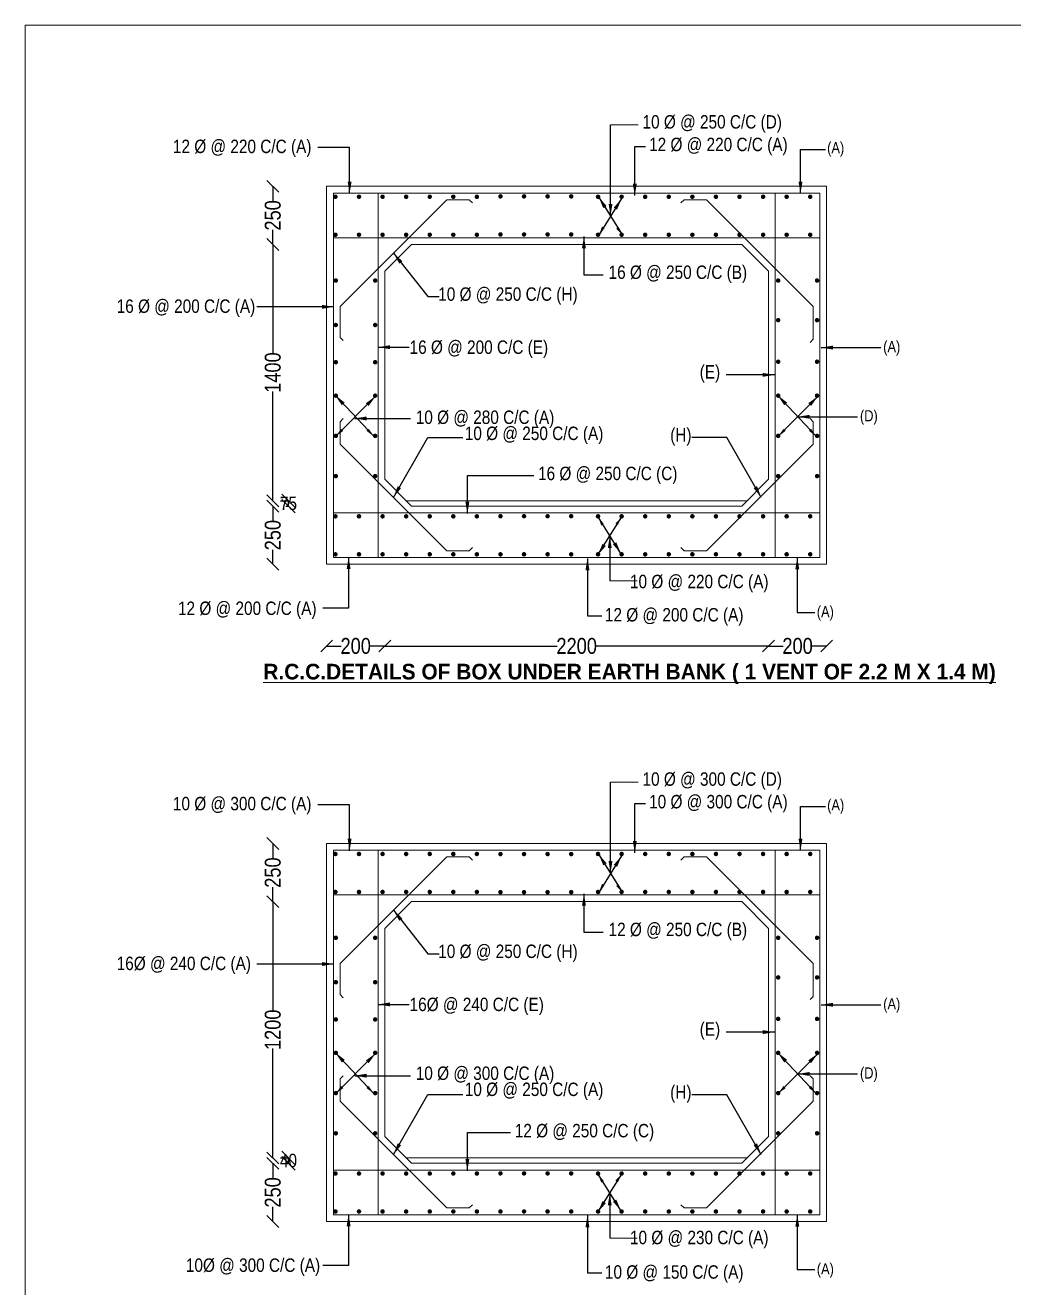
# Model space of a CAD drawing. Header units: inches. Extents: x -679659 to -168020, y 530076 to 1078123.
# Drawn here: x -242633 to -220526, y 550486 to 578737 of the extents above; entities that cross this region are included whole.
import ezdxf

# ---------------------------------------------------------------- set-up
doc = ezdxf.new("R2010")
doc.units = ezdxf.units.IN
doc.header["$LTSCALE"] = 1000
doc.header["$MEASUREMENT"] = 0
doc.layers.add('abutment', color=6, linetype='Continuous')
doc.layers.add('DIM', color=3, linetype='Continuous')
doc.styles.add('ARIAL NARROW', font='ARIALN.TTF')
doc.styles.add('CITYBLUEPR', font='cityb___.ttf')
doc.dimstyles.new('STANDARD$0', dxfattribs={"dimscale": 88.888889, "dimtxt": 0.02, "dimasz": 0.02, "dimexe": 0.05, "dimexo": 0.1, "dimgap": 0.002, "dimtad": 2, "dimdec": 0, "dimzin": 1, "dimdsep": 46, "dimtxsty": 'Standard', "dimblk": 'OBLIQUE', "dimcen": 0.09, "dimadec": 0, "dimazin": 0, "dimtfac": 1, "dimtdec": 4, "dimtofl": 0, "dimtmove": 0, "dimatfit": 3, "dimfxl": 1, "dimtolj": 1, "dimtzin": 1, "dimarcsym": 0})
doc.dimstyles.new('STANDARD$7', dxfattribs={"dimtxt": 2, "dimasz": 2, "dimexe": 1.25, "dimexo": 0.625, "dimtad": 1, "dimdec": 0, "dimlfac": 0.5, "dimdsep": 46, "dimtxsty": 'Standard', "dimblk": 'OBLIQUE', "dimcen": 2.5, "dimadec": 0, "dimazin": 0, "dimtfac": 1, "dimtdec": 0, "dimtmove": 0, "dimatfit": 3, "dimfxl": 1, "dimtolj": 1, "dimtzin": 0, "dimarcsym": 0})

# ---------------------------------------------------------------- blocks, each defined once
blk = doc.blocks.new('_Oblique')
at = {"color": 0, "linetype": 'ByBlock', "lineweight": -2}
blk.add_line((-0.5, -0.5), (0.5, 0.5), dxfattribs=at)
blk = doc.blocks.new('*D47')
at = {"layer": 'Defpoints', "color": 0, "transparency": 16777216}
for p in [(-237109, 575133), (-237109, 573833), (-237097, 573833)]:
    blk.add_point(p, dxfattribs=at)
at = {"layer": 'DIM', "color": 0, "lineweight": -2, "transparency": 16777216}
for p, q in [((-237105, 575133), (-237095, 575133)), ((-237097, 575133), (-237097, 574808)), ((-237097, 573833), (-237097, 574158)), ((-237105, 573833), (-237095, 573833))]:
    blk.add_line(p, q, dxfattribs=at)
at = {"layer": 'DIM', "color": 0, "lineweight": -2, "transparency": 16777216, "xscale": 266.6666666666666, "yscale": 266.6666666666666, "zscale": 266.6666666666666}
for p, rotation in [((-237097, 575133), 90), ((-237097, 573833), 270)]:
    blk.add_blockref('_Oblique', p, dxfattribs=dict(at, rotation=rotation))
at = {"layer": 'DIM', "color": 0, "lineweight": 9, "transparency": 16777216, "insert": (-237097, 574483), "char_height": 355.6, "attachment_point": 5, "rotation": 90, "style": 'ARIAL NARROW'}
blk.add_mtext('\\A1;250', dxfattribs=at)
blk = doc.blocks.new('*D48')
at = {"layer": 'Defpoints', "color": 0, "transparency": 16777216}
for p in [(-237109, 573833), (-237109, 568097), (-237097, 568097)]:
    blk.add_point(p, dxfattribs=at)
at = {"layer": 'DIM', "color": 0, "lineweight": -2, "transparency": 16777216}
for p, q in [((-237105, 573833), (-237095, 573833)), ((-237097, 573833), (-237097, 571387)), ((-237097, 568097), (-237097, 570543)), ((-237105, 568097), (-237095, 568097))]:
    blk.add_line(p, q, dxfattribs=at)
at = {"layer": 'DIM', "color": 0, "lineweight": -2, "transparency": 16777216, "xscale": 266.6666666666666, "yscale": 266.6666666666666, "zscale": 266.6666666666666}
for p, rotation in [((-237097, 573833), 90), ((-237097, 568097), 270)]:
    blk.add_blockref('_Oblique', p, dxfattribs=dict(at, rotation=rotation))
at = {"layer": 'DIM', "color": 0, "lineweight": 9, "transparency": 16777216, "insert": (-237097, 570965), "char_height": 355.6, "attachment_point": 5, "rotation": 90, "style": 'ARIAL NARROW'}
blk.add_mtext('\\A1;1400', dxfattribs=at)
blk = doc.blocks.new('*D49')
at = {"layer": 'Defpoints', "color": 0, "transparency": 16777216}
for p in [(-237090, 567977), (-237097, 566677), (-237090, 566677)]:
    blk.add_point(p, dxfattribs=at)
at = {"layer": 'DIM', "color": 0, "lineweight": -2, "transparency": 16777216}
for p, q in [((-237095, 567977), (-237099, 567977)), ((-237097, 567977), (-237097, 567652)), ((-237097, 566677), (-237097, 567002)), ((-237095, 566677), (-237099, 566677))]:
    blk.add_line(p, q, dxfattribs=at)
at = {"layer": 'DIM', "color": 0, "lineweight": -2, "transparency": 16777216, "xscale": 266.6666666666666, "yscale": 266.6666666666666, "zscale": 266.6666666666666}
for p, rotation in [((-237097, 567977), 90), ((-237097, 566677), 270)]:
    blk.add_blockref('_Oblique', p, dxfattribs=dict(at, rotation=rotation))
at = {"layer": 'DIM', "color": 0, "lineweight": 9, "transparency": 16777216, "insert": (-237097, 567327), "char_height": 355.6, "attachment_point": 5, "rotation": 90, "style": 'ARIAL NARROW'}
blk.add_mtext('\\A1;250', dxfattribs=at)
blk = doc.blocks.new('*D50')
at = {"layer": 'Defpoints', "color": 0, "transparency": 16777216}
for p in [(-234593, 564864), (-226010, 564864), (-226010, 564846)]:
    blk.add_point(p, dxfattribs=at)
at = {"layer": 'DIM', "color": 0, "lineweight": -2, "transparency": 16777216}
for p, q in [((-234593, 564859), (-234593, 564845)), ((-234593, 564846), (-230739, 564846)), ((-226010, 564846), (-229863, 564846)), ((-226010, 564859), (-226010, 564845))]:
    blk.add_line(p, q, dxfattribs=at)
at = {"layer": 'DIM', "color": 0, "lineweight": -2, "transparency": 16777216, "xscale": 266.6666666666666, "yscale": 266.6666666666666, "zscale": 266.6666666666666, "rotation": 180}
blk.add_blockref('_Oblique', (-234593, 564846), dxfattribs=at)
at = {"layer": 'DIM', "color": 0, "lineweight": -2, "transparency": 16777216, "xscale": 266.6666666666666, "yscale": 266.6666666666666, "zscale": 266.6666666666666}
blk.add_blockref('_Oblique', (-226010, 564846), dxfattribs=at)
at = {"layer": 'DIM', "color": 0, "lineweight": 9, "transparency": 16777216, "insert": (-230301, 564846), "char_height": 355.6, "attachment_point": 5, "style": 'ARIAL NARROW'}
blk.add_mtext('\\A1;2200', dxfattribs=at)
blk = doc.blocks.new('*D51')
at = {"layer": 'Defpoints', "color": 0, "transparency": 16777216}
for p in [(-226010, 564846), (-224710, 564846), (-224710, 564846)]:
    blk.add_point(p, dxfattribs=at)
at = {"layer": 'DIM', "color": 0, "lineweight": -2, "transparency": 16777216}
for p, q in [((-226010, 564851), (-226010, 564848)), ((-226010, 564846), (-225685, 564846)), ((-224710, 564846), (-225036, 564846)), ((-224710, 564851), (-224710, 564848))]:
    blk.add_line(p, q, dxfattribs=at)
at = {"layer": 'DIM', "color": 0, "lineweight": -2, "transparency": 16777216, "xscale": 266.6666666666666, "yscale": 266.6666666666666, "zscale": 266.6666666666666, "rotation": 180}
blk.add_blockref('_Oblique', (-226010, 564846), dxfattribs=at)
at = {"layer": 'DIM', "color": 0, "lineweight": -2, "transparency": 16777216, "xscale": 266.6666666666666, "yscale": 266.6666666666666, "zscale": 266.6666666666666}
blk.add_blockref('_Oblique', (-224710, 564846), dxfattribs=at)
at = {"layer": 'DIM', "color": 0, "lineweight": 9, "transparency": 16777216, "insert": (-225360, 564846), "char_height": 355.6, "attachment_point": 5, "style": 'ARIAL NARROW'}
blk.add_mtext('\\A1;200', dxfattribs=at)
blk = doc.blocks.new('*D52')
at = {"layer": 'Defpoints', "color": 0, "transparency": 16777216}
for p in [(-235893, 564846), (-234593, 564846), (-234593, 564846)]:
    blk.add_point(p, dxfattribs=at)
at = {"layer": 'DIM', "color": 0, "lineweight": -2, "transparency": 16777216}
for p, q in [((-235893, 564851), (-235893, 564848)), ((-235893, 564846), (-235567, 564846)), ((-234593, 564846), (-234918, 564846)), ((-234593, 564851), (-234593, 564848))]:
    blk.add_line(p, q, dxfattribs=at)
at = {"layer": 'DIM', "color": 0, "lineweight": -2, "transparency": 16777216, "xscale": 266.6666666666666, "yscale": 266.6666666666666, "zscale": 266.6666666666666, "rotation": 180}
blk.add_blockref('_Oblique', (-235893, 564846), dxfattribs=at)
at = {"layer": 'DIM', "color": 0, "lineweight": -2, "transparency": 16777216, "xscale": 266.6666666666666, "yscale": 266.6666666666666, "zscale": 266.6666666666666}
blk.add_blockref('_Oblique', (-234593, 564846), dxfattribs=at)
at = {"layer": 'DIM', "color": 0, "lineweight": 9, "transparency": 16777216, "insert": (-235243, 564846), "char_height": 355.6, "attachment_point": 5, "style": 'ARIAL NARROW'}
blk.add_mtext('\\A1;200', dxfattribs=at)
blk = doc.blocks.new('*D53')
at = {"color": 0, "linetype": 'ByBlock', "lineweight": -2, "transparency": 16777216}
for p, q in [((-236926, 568097), (-236747, 568097)), ((-236806, 567977), (-236747, 567977)), ((-236747, 567977), (-236747, 568097))]:
    blk.add_line(p, q, dxfattribs=at)
at = {"layer": 'Defpoints', "color": 0, "linetype": 'ByBlock', "transparency": 16777216}
for p in [(-236926, 568097), (-236806, 567977), (-236747, 568097)]:
    blk.add_point(p, dxfattribs=at)
at = {"color": 0, "linetype": 'ByBlock', "lineweight": -2, "transparency": 16777216, "xscale": 300, "yscale": 300, "zscale": 300}
for p, rotation in [((-236747, 568097), 90), ((-236747, 567977), 270)]:
    blk.add_blockref('_Oblique', p, dxfattribs=dict(at, rotation=rotation))
at = {"color": 0, "linetype": 'ByBlock', "lineweight": 9, "transparency": 16777216, "insert": (-236747, 568037), "char_height": 300, "attachment_point": 5, "rotation": 1, "style": 'ARIAL NARROW'}
blk.add_mtext('\\A1;75', dxfattribs=at)
blk = doc.blocks.new('*D35')
at = {"layer": 'Defpoints', "color": 0, "transparency": 16777216}
for p in [(-237109, 560426), (-237109, 559126), (-237097, 559126)]:
    blk.add_point(p, dxfattribs=at)
at = {"layer": 'DIM', "color": 0, "lineweight": -2, "transparency": 16777216}
for p, q in [((-237105, 560426), (-237095, 560426)), ((-237097, 560426), (-237097, 560101)), ((-237097, 559126), (-237097, 559452)), ((-237105, 559126), (-237095, 559126))]:
    blk.add_line(p, q, dxfattribs=at)
at = {"layer": 'DIM', "color": 0, "lineweight": -2, "transparency": 16777216, "xscale": 266.6666666666666, "yscale": 266.6666666666666, "zscale": 266.6666666666666}
for p, rotation in [((-237097, 560426), 90), ((-237097, 559126), 270)]:
    blk.add_blockref('_Oblique', p, dxfattribs=dict(at, rotation=rotation))
at = {"layer": 'DIM', "color": 0, "lineweight": 9, "transparency": 16777216, "insert": (-237097, 559776), "char_height": 355.6, "attachment_point": 5, "rotation": 90, "style": 'ARIAL NARROW'}
blk.add_mtext('\\A1;250', dxfattribs=at)
blk = doc.blocks.new('*D36')
at = {"layer": 'Defpoints', "color": 0, "transparency": 16777216}
for p in [(-237109, 559126), (-237109, 553390), (-237097, 553390)]:
    blk.add_point(p, dxfattribs=at)
at = {"layer": 'DIM', "color": 0, "lineweight": -2, "transparency": 16777216}
for p, q in [((-237105, 559126), (-237095, 559126)), ((-237097, 559126), (-237097, 556680)), ((-237097, 553390), (-237097, 555837)), ((-237105, 553390), (-237095, 553390))]:
    blk.add_line(p, q, dxfattribs=at)
at = {"layer": 'DIM', "color": 0, "lineweight": -2, "transparency": 16777216, "xscale": 266.6666666666666, "yscale": 266.6666666666666, "zscale": 266.6666666666666}
for p, rotation in [((-237097, 559126), 90), ((-237097, 553390), 270)]:
    blk.add_blockref('_Oblique', p, dxfattribs=dict(at, rotation=rotation))
at = {"layer": 'DIM', "color": 0, "lineweight": 9, "transparency": 16777216, "insert": (-237097, 556258), "char_height": 355.6, "attachment_point": 5, "rotation": 90, "style": 'ARIAL NARROW'}
blk.add_mtext('\\A1;1200', dxfattribs=at)
blk = doc.blocks.new('*D37')
at = {"layer": 'Defpoints', "color": 0, "transparency": 16777216}
for p in [(-237090, 553270), (-237097, 551970), (-237090, 551970)]:
    blk.add_point(p, dxfattribs=at)
at = {"layer": 'DIM', "color": 0, "lineweight": -2, "transparency": 16777216}
for p, q in [((-237095, 553270), (-237099, 553270)), ((-237097, 553270), (-237097, 552945)), ((-237097, 551970), (-237097, 552296)), ((-237095, 551970), (-237099, 551970))]:
    blk.add_line(p, q, dxfattribs=at)
at = {"layer": 'DIM', "color": 0, "lineweight": -2, "transparency": 16777216, "xscale": 266.6666666666666, "yscale": 266.6666666666666, "zscale": 266.6666666666666}
for p, rotation in [((-237097, 553270), 90), ((-237097, 551970), 270)]:
    blk.add_blockref('_Oblique', p, dxfattribs=dict(at, rotation=rotation))
at = {"layer": 'DIM', "color": 0, "lineweight": 9, "transparency": 16777216, "insert": (-237097, 552620), "char_height": 355.6, "attachment_point": 5, "rotation": 90, "style": 'ARIAL NARROW'}
blk.add_mtext('\\A1;250', dxfattribs=at)
blk = doc.blocks.new('*D41')
at = {"color": 0, "linetype": 'ByBlock', "lineweight": -2, "transparency": 16777216}
for p, q in [((-236926, 553390), (-236747, 553390)), ((-236806, 553270), (-236747, 553270)), ((-236747, 553270), (-236747, 553390))]:
    blk.add_line(p, q, dxfattribs=at)
at = {"layer": 'Defpoints', "color": 0, "linetype": 'ByBlock', "transparency": 16777216}
for p in [(-236926, 553390), (-236806, 553270), (-236747, 553390)]:
    blk.add_point(p, dxfattribs=at)
at = {"color": 0, "linetype": 'ByBlock', "lineweight": -2, "transparency": 16777216, "xscale": 300, "yscale": 300, "zscale": 300}
for p, rotation in [((-236747, 553390), 90), ((-236747, 553270), 270)]:
    blk.add_blockref('_Oblique', p, dxfattribs=dict(at, rotation=rotation))
at = {"color": 0, "linetype": 'ByBlock', "lineweight": 9, "transparency": 16777216, "insert": (-236747, 553330), "char_height": 300, "attachment_point": 5, "rotation": 1, "style": 'ARIAL NARROW'}
blk.add_mtext('\\A1;40', dxfattribs=at)

msp = doc.modelspace()

# ---------------------------------------------------------------- linework, layer by layer
at = {"color": 0, "linetype": 'ByBlock', "lineweight": 9}
for p, q in [((-242633.4, 578737.2), (-168030, 578737.2)), ((-242633.4, 578737.2), (-242633.4, 530076)), ((-233107.8, 578737.2), (-168030, 578737.2))]:
    msp.add_line(p, q, dxfattribs=at)
at = {"layer": 'DIM', "color": 0, "lineweight": 9}
for p, q in [((-229542, 576509.5, 5641.2), (-228927.4, 576509.5, 5641.2)), ((-235892.7, 575133.1), (-235892.7, 566677)), ((-235892.7, 575133.1), (-224710.2, 575133.1)), ((-235742.7, 574983.1), (-235742.7, 566827)), ((-235742.7, 574983.1), (-224860.2, 574983.1)), ((-234742.7, 574983.1), (-234742.7, 566827)), ((-225860.2, 574983.1), (-225860.2, 566827)), ((-224860.2, 574983.1), (-224860.2, 566827)), ((-224710.2, 575133.1), (-224710.2, 566677)), ((-235742.7, 573983.1), (-224860.2, 573983.1)), ((-234592.7, 573233.1), (-233992.7, 573833.1)), ((-233992.7, 573833.1), (-226610.2, 573833.1)), ((-226610.2, 573833.1), (-226010.2, 573233.1)), ((-234592.7, 573233.1), (-234592.7, 568577)), ((-226010.2, 573233.1), (-226010.2, 568577)), ((-234592.7, 568577), (-233992.7, 567977)), ((-226610.2, 567977), (-226010.2, 568577)), ((-226490.2, 568097), (-234112.7, 568097)), ((-226610.2, 567977), (-233992.7, 567977)), ((-224860.2, 567827), (-235742.7, 567827)), ((-224860.2, 566827), (-235742.7, 566827)), ((-224710.2, 566677), (-235892.7, 566677)), ((-229559.3, 566303.1), (-228946, 566303.1)), ((-229542, 561802.8, 5641.2), (-228927.4, 561802.8, 5641.2)), ((-235892.7, 560426.4), (-235892.7, 551970.4)), ((-235892.7, 560426.4), (-224710.2, 560426.4)), ((-235742.7, 560276.4), (-235742.7, 552120.4)), ((-235742.7, 560276.4), (-224860.2, 560276.4)), ((-234742.7, 560276.4), (-234742.7, 552120.4)), ((-225860.2, 560276.4), (-225860.2, 552120.4)), ((-224860.2, 560276.4), (-224860.2, 552120.4)), ((-224710.2, 560426.4), (-224710.2, 551970.4)), ((-235742.7, 559276.4), (-224860.2, 559276.4)), ((-234592.7, 558526.4), (-233992.7, 559126.4)), ((-233992.7, 559126.4), (-226610.2, 559126.4)), ((-226610.2, 559126.4), (-226010.2, 558526.4)), ((-234592.7, 558526.4), (-234592.7, 553870.4)), ((-226010.2, 558526.4), (-226010.2, 553870.4)), ((-234592.7, 553870.4), (-233992.7, 553270.4)), ((-226610.2, 553270.4), (-226010.2, 553870.4)), ((-226490.2, 553390.4), (-234112.7, 553390.4)), ((-226610.2, 553270.4), (-233992.7, 553270.4)), ((-224860.2, 553120.4), (-235742.7, 553120.4)), ((-224860.2, 552120.4), (-235742.7, 552120.4)), ((-224710.2, 551970.4), (-235892.7, 551970.4)), ((-229559.3, 551596.4), (-228946, 551596.4))]:
    msp.add_line(p, q, dxfattribs=at)
at = {"layer": 'DIM', "color": 0, "lineweight": 9, "const_width": 49.3, "elevation": 1880.4}
for points in [[(-235721.8, 574899.3, 1), (-235671.5, 574899.3, 1)], [(-235194.5, 574899.3, 1), (-235144.2, 574899.3, 1)], [(-234667.2, 574899.3, 1), (-234616.9, 574899.3, 1)], [(-234139.9, 574899.3, 1), (-234089.6, 574899.3, 1)], [(-233612.6, 574899.3, 1), (-233562.3, 574899.3, 1)], [(-233085.3, 574899.3, 1), (-233035, 574899.3, 1)], [(-232558, 574899.3, 1), (-232507.7, 574899.3, 1)], [(-232030.7, 574907.7, 1), (-231980.4, 574907.7, 1)], [(-231503.4, 574907.7, 1), (-231453.1, 574907.7, 1)], [(-230976.1, 574907.7, 1), (-230925.8, 574907.7, 1)], [(-230448.8, 574907.7, 1), (-230398.5, 574907.7, 1)], [(-229848.3, 574899.3, 1), (-229798, 574899.3, 1)], [(-229321, 574899.3, 1), (-229270.7, 574899.3, 1)], [(-228793.7, 574899.3, 1), (-228743.4, 574899.3, 1)], [(-228266.4, 574899.3, 1), (-228216.1, 574899.3, 1)], [(-227739.1, 574899.3, 1), (-227688.8, 574899.3, 1)], [(-227211.8, 574899.3, 1), (-227161.5, 574899.3, 1)], [(-226684.5, 574899.3, 1), (-226634.2, 574899.3, 1)], [(-226157.2, 574899.3, 1), (-226106.9, 574899.3, 1)], [(-225629.9, 574899.3, 1), (-225579.6, 574899.3, 1)], [(-225102.6, 574899.3, 1), (-225052.3, 574899.3, 1)], [(-235721.8, 574049.3, 1), (-235671.5, 574049.3, 1)], [(-235194.5, 574049.3, 1), (-235144.2, 574049.3, 1)], [(-234667.2, 574049.3, 1), (-234616.9, 574049.3, 1)], [(-234139.9, 574049.3, 1), (-234089.6, 574049.3, 1)], [(-233612.6, 574049.3, 1), (-233562.3, 574049.3, 1)], [(-233085.3, 574049.3, 1), (-233035, 574049.3, 1)], [(-232558, 574049.3, 1), (-232507.7, 574049.3, 1)], [(-232030.7, 574055.5, 1), (-231980.4, 574055.5, 1)], [(-231503.4, 574055.5, 1), (-231453.1, 574055.5, 1)], [(-230976.1, 574055.5, 1), (-230925.8, 574055.5, 1)], [(-230448.8, 574055.5, 1), (-230398.5, 574055.5, 1)], [(-229848.3, 574049.3, 1), (-229798, 574049.3, 1)], [(-229321, 574049.3, 1), (-229270.7, 574049.3, 1)], [(-228793.7, 574049.3, 1), (-228743.4, 574049.3, 1)], [(-228266.4, 574049.3, 1), (-228216.1, 574049.3, 1)], [(-227739.1, 574049.3, 1), (-227688.8, 574049.3, 1)], [(-227211.8, 574049.3, 1), (-227161.5, 574049.3, 1)], [(-226684.5, 574049.3, 1), (-226634.2, 574049.3, 1)], [(-226157.2, 574049.3, 1), (-226106.9, 574049.3, 1)], [(-225629.9, 574049.3, 1), (-225579.6, 574049.3, 1)], [(-225102.6, 574049.3, 1), (-225052.3, 574049.3, 1)], [(-235713.1, 573024.3, 1), (-235662.8, 573024.3, 1)], [(-234832.4, 573024.3, 1), (-234782.1, 573024.3, 1)], [(-225819.7, 573024.3, 1), (-225769.4, 573024.3, 1)], [(-224949.9, 573024.3, 1), (-224899.6, 573024.3, 1)], [(-225819.7, 572137.5, 1), (-225769.4, 572137.5, 1)], [(-224949.9, 572137.5, 1), (-224899.6, 572137.5, 1)], [(-235713.1, 572028.9, 1), (-235662.8, 572028.9, 1)], [(-234832.4, 572028.9, 1), (-234782.1, 572028.9, 1)], [(-235713.1, 571195.8, 1), (-235662.8, 571195.8, 1)], [(-234832.4, 571195.8, 1), (-234782.1, 571195.8, 1)], [(-225819.7, 571208.1, 1), (-225769.4, 571208.1, 1)], [(-224949.9, 571208.1, 1), (-224899.6, 571208.1, 1)], [(-235713.1, 570448.2, 1), (-235662.8, 570448.2, 1)], [(-234832.4, 570448.2, 1), (-234782.1, 570448.2, 1)], [(-225819.7, 570448.2, 1), (-225769.4, 570448.2, 1)], [(-224949.9, 570448.2, 1), (-224899.6, 570448.2, 1)], [(-235713.1, 569548.2, 1), (-235662.8, 569548.2, 1)], [(-234832.4, 569548.2, 1), (-234782.1, 569548.2, 1)], [(-225819.7, 569548.2, 1), (-225769.4, 569548.2, 1)], [(-224949.9, 569548.2, 1), (-224899.6, 569548.2, 1)], [(-235713.1, 568648.2, 1), (-235662.8, 568648.2, 1)], [(-234832.4, 568648.2, 1), (-234782.1, 568648.2, 1)], [(-225819.7, 568648.2, 1), (-225769.4, 568648.2, 1)], [(-224949.9, 568648.2, 1), (-224899.6, 568648.2, 1)], [(-235721.8, 567748.2, 1), (-235671.5, 567748.2, 1)], [(-235194.5, 567748.2, 1), (-235144.2, 567748.2, 1)], [(-234667.2, 567748.2, 1), (-234616.9, 567748.2, 1)], [(-234139.9, 567748.2, 1), (-234089.6, 567748.2, 1)], [(-233612.6, 567748.2, 1), (-233562.3, 567748.2, 1)], [(-233085.3, 567748.2, 1), (-233035, 567748.2, 1)], [(-232558, 567748.2, 1), (-232507.7, 567748.2, 1)], [(-232030.7, 567750.5, 1), (-231980.4, 567750.5, 1)], [(-231503.4, 567750.5, 1), (-231453.1, 567750.5, 1)], [(-230976.1, 567750.5, 1), (-230925.8, 567750.5, 1)], [(-230448.8, 567750.5, 1), (-230398.5, 567750.5, 1)], [(-229848.3, 567748.2, 1), (-229798, 567748.2, 1)], [(-229321, 567748.2, 1), (-229270.7, 567748.2, 1)], [(-228793.7, 567748.2, 1), (-228743.4, 567748.2, 1)], [(-228266.4, 567748.2, 1), (-228216.1, 567748.2, 1)], [(-227739.1, 567748.2, 1), (-227688.8, 567748.2, 1)], [(-227211.8, 567748.2, 1), (-227161.5, 567748.2, 1)], [(-226684.5, 567748.2, 1), (-226634.2, 567748.2, 1)], [(-226157.2, 567748.2, 1), (-226106.9, 567748.2, 1)], [(-225629.9, 567748.2, 1), (-225579.6, 567748.2, 1)], [(-225102.6, 567748.2, 1), (-225052.3, 567748.2, 1)], [(-235721.8, 566898.2, 1), (-235671.5, 566898.2, 1)], [(-235194.5, 566898.2, 1), (-235144.2, 566898.2, 1)], [(-234667.2, 566898.2, 1), (-234616.9, 566898.2, 1)], [(-234139.9, 566898.2, 1), (-234089.6, 566898.2, 1)], [(-233612.6, 566898.2, 1), (-233562.3, 566898.2, 1)], [(-233085.3, 566898.2, 1), (-233035, 566898.2, 1)], [(-232558, 566898.2, 1), (-232507.7, 566898.2, 1)], [(-232558, 566898.2, 1), (-232507.7, 566898.2, 1)], [(-232030.7, 566898.2, 1), (-231980.4, 566898.2, 1)], [(-231503.4, 566898.2, 1), (-231453.1, 566898.2, 1)], [(-230976.1, 566898.2, 1), (-230925.8, 566898.2, 1)], [(-230448.8, 566898.2, 1), (-230398.5, 566898.2, 1)], [(-229848.3, 566898.2, 1), (-229798, 566898.2, 1)], [(-229321, 566898.2, 1), (-229270.7, 566898.2, 1)], [(-228793.7, 566898.2, 1), (-228743.4, 566898.2, 1)], [(-228266.4, 566898.2, 1), (-228216.1, 566898.2, 1)], [(-227739.1, 566898.2, 1), (-227688.8, 566898.2, 1)], [(-227211.8, 566898.2, 1), (-227161.5, 566898.2, 1)], [(-226684.5, 566898.2, 1), (-226634.2, 566898.2, 1)], [(-226157.2, 566898.2, 1), (-226106.9, 566898.2, 1)], [(-225629.9, 566898.2, 1), (-225579.6, 566898.2, 1)], [(-225102.6, 566898.2, 1), (-225052.3, 566898.2, 1)], [(-235721.8, 560192.6, 1), (-235671.5, 560192.6, 1)], [(-235194.5, 560192.6, 1), (-235144.2, 560192.6, 1)], [(-234667.2, 560192.6, 1), (-234616.9, 560192.6, 1)], [(-234139.9, 560192.6, 1), (-234089.6, 560192.6, 1)], [(-233612.6, 560192.6, 1), (-233562.3, 560192.6, 1)], [(-233085.3, 560192.6, 1), (-233035, 560192.6, 1)], [(-232558, 560192.6, 1), (-232507.7, 560192.6, 1)], [(-232030.7, 560190.6, 1), (-231980.4, 560190.6, 1)], [(-231503.4, 560190.6, 1), (-231453.1, 560190.6, 1)], [(-230976.1, 560190.6, 1), (-230925.8, 560190.6, 1)], [(-230448.8, 560190.6, 1), (-230398.5, 560190.6, 1)], [(-229848.3, 560192.6, 1), (-229798, 560192.6, 1)], [(-229321, 560192.6, 1), (-229270.7, 560192.6, 1)], [(-228793.7, 560192.6, 1), (-228743.4, 560192.6, 1)], [(-228266.4, 560192.6, 1), (-228216.1, 560192.6, 1)], [(-227739.1, 560192.6, 1), (-227688.8, 560192.6, 1)], [(-227211.8, 560192.6, 1), (-227161.5, 560192.6, 1)], [(-226684.5, 560192.6, 1), (-226634.2, 560192.6, 1)], [(-226157.2, 560192.6, 1), (-226106.9, 560192.6, 1)], [(-225629.9, 560192.6, 1), (-225579.6, 560192.6, 1)], [(-225102.6, 560192.6, 1), (-225052.3, 560192.6, 1)], [(-235721.8, 559342.6, 1), (-235671.5, 559342.6, 1)], [(-235194.5, 559342.6, 1), (-235144.2, 559342.6, 1)], [(-234667.2, 559342.6, 1), (-234616.9, 559342.6, 1)], [(-234139.9, 559342.6, 1), (-234089.6, 559342.6, 1)], [(-233612.6, 559342.6, 1), (-233562.3, 559342.6, 1)], [(-233085.3, 559342.6, 1), (-233035, 559342.6, 1)], [(-232558, 559342.6, 1), (-232507.7, 559342.6, 1)], [(-232030.7, 559338.3, 1), (-231980.4, 559338.3, 1)], [(-231503.4, 559338.3, 1), (-231453.1, 559338.3, 1)], [(-230976.1, 559338.3, 1), (-230925.8, 559338.3, 1)], [(-230448.8, 559338.3, 1), (-230398.5, 559338.3, 1)], [(-229848.3, 559342.6, 1), (-229798, 559342.6, 1)], [(-229321, 559342.6, 1), (-229270.7, 559342.6, 1)], [(-228793.7, 559342.6, 1), (-228743.4, 559342.6, 1)], [(-228266.4, 559342.6, 1), (-228216.1, 559342.6, 1)], [(-227739.1, 559342.6, 1), (-227688.8, 559342.6, 1)], [(-227211.8, 559342.6, 1), (-227161.5, 559342.6, 1)], [(-226684.5, 559342.6, 1), (-226634.2, 559342.6, 1)], [(-226157.2, 559342.6, 1), (-226106.9, 559342.6, 1)], [(-225629.9, 559342.6, 1), (-225579.6, 559342.6, 1)], [(-225102.6, 559342.6, 1), (-225052.3, 559342.6, 1)], [(-235713.1, 558317.6, 1), (-235662.8, 558317.6, 1)], [(-234832.4, 558317.6, 1), (-234782.1, 558317.6, 1)], [(-225819.7, 558317.6, 1), (-225769.4, 558317.6, 1)], [(-224949.9, 558317.6, 1), (-224899.6, 558317.6, 1)], [(-225819.7, 557430.8, 1), (-225769.4, 557430.8, 1)], [(-224949.9, 557430.8, 1), (-224899.6, 557430.8, 1)], [(-235713.1, 557322.2, 1), (-235662.8, 557322.2, 1)], [(-234832.4, 557322.2, 1), (-234782.1, 557322.2, 1)], [(-235713.1, 556489.2, 1), (-235662.8, 556489.2, 1)], [(-234832.4, 556489.2, 1), (-234782.1, 556489.2, 1)], [(-225819.7, 556501.4, 1), (-225769.4, 556501.4, 1)], [(-224949.9, 556501.4, 1), (-224899.6, 556501.4, 1)], [(-235713.1, 555741.6, 1), (-235662.8, 555741.6, 1)], [(-234832.4, 555741.6, 1), (-234782.1, 555741.6, 1)], [(-225819.7, 555741.6, 1), (-225769.4, 555741.6, 1)], [(-224949.9, 555741.6, 1), (-224899.6, 555741.6, 1)], [(-235713.1, 554841.6, 1), (-235662.8, 554841.6, 1)], [(-234832.4, 554841.6, 1), (-234782.1, 554841.6, 1)], [(-225819.7, 554841.6, 1), (-225769.4, 554841.6, 1)], [(-224949.9, 554841.6, 1), (-224899.6, 554841.6, 1)], [(-235713.1, 553941.6, 1), (-235662.8, 553941.6, 1)], [(-234832.4, 553941.6, 1), (-234782.1, 553941.6, 1)], [(-225819.7, 553941.6, 1), (-225769.4, 553941.6, 1)], [(-224949.9, 553941.6, 1), (-224899.6, 553941.6, 1)], [(-235721.8, 553041.6, 1), (-235671.5, 553041.6, 1)], [(-235194.5, 553041.6, 1), (-235144.2, 553041.6, 1)], [(-234667.2, 553041.6, 1), (-234616.9, 553041.6, 1)], [(-234139.9, 553041.6, 1), (-234089.6, 553041.6, 1)], [(-233612.6, 553041.6, 1), (-233562.3, 553041.6, 1)], [(-233085.3, 553041.6, 1), (-233035, 553041.6, 1)], [(-232558, 553041.6, 1), (-232507.7, 553041.6, 1)], [(-232030.7, 553044.8, 1), (-231980.4, 553044.8, 1)], [(-231503.4, 553044.8, 1), (-231453.1, 553044.8, 1)], [(-230976.1, 553044.8, 1), (-230925.8, 553044.8, 1)], [(-230448.8, 553044.8, 1), (-230398.5, 553044.8, 1)], [(-229848.3, 553041.6, 1), (-229798, 553041.6, 1)], [(-229321, 553041.6, 1), (-229270.7, 553041.6, 1)], [(-228793.7, 553041.6, 1), (-228743.4, 553041.6, 1)], [(-228266.4, 553041.6, 1), (-228216.1, 553041.6, 1)], [(-227739.1, 553041.6, 1), (-227688.8, 553041.6, 1)], [(-227211.8, 553041.6, 1), (-227161.5, 553041.6, 1)], [(-226684.5, 553041.6, 1), (-226634.2, 553041.6, 1)], [(-226157.2, 553041.6, 1), (-226106.9, 553041.6, 1)], [(-225629.9, 553041.6, 1), (-225579.6, 553041.6, 1)], [(-225102.6, 553041.6, 1), (-225052.3, 553041.6, 1)], [(-235721.8, 552191.6, 1), (-235671.5, 552191.6, 1)], [(-235194.5, 552191.6, 1), (-235144.2, 552191.6, 1)], [(-234667.2, 552191.6, 1), (-234616.9, 552191.6, 1)], [(-234139.9, 552191.6, 1), (-234089.6, 552191.6, 1)], [(-233612.6, 552191.6, 1), (-233562.3, 552191.6, 1)], [(-233085.3, 552191.6, 1), (-233035, 552191.6, 1)], [(-232558, 552191.6, 1), (-232507.7, 552191.6, 1)], [(-232030.7, 552192.5, 1), (-231980.4, 552192.5, 1)], [(-231503.4, 552192.5, 1), (-231453.1, 552192.5, 1)], [(-230976.1, 552192.5, 1), (-230925.8, 552192.5, 1)], [(-230448.8, 552192.5, 1), (-230398.5, 552192.5, 1)], [(-229848.3, 552191.6, 1), (-229798, 552191.6, 1)], [(-229321, 552191.6, 1), (-229270.7, 552191.6, 1)], [(-228793.7, 552191.6, 1), (-228743.4, 552191.6, 1)], [(-228266.4, 552191.6, 1), (-228216.1, 552191.6, 1)], [(-227739.1, 552191.6, 1), (-227688.8, 552191.6, 1)], [(-227211.8, 552191.6, 1), (-227161.5, 552191.6, 1)], [(-226684.5, 552191.6, 1), (-226634.2, 552191.6, 1)], [(-226157.2, 552191.6, 1), (-226106.9, 552191.6, 1)], [(-225629.9, 552191.6, 1), (-225579.6, 552191.6, 1)], [(-225102.6, 552191.6, 1), (-225052.3, 552191.6, 1)]]:
    msp.add_lwpolyline(points, format="xyb", close=True, dxfattribs=at)
at = {"layer": 'DIM', "color": 0, "lineweight": 9}
for points in [[(-235522.3, 571682.4), (-235592.7, 571753.4), (-235592.7, 572445.2), (-233204.8, 574833.1), (-232704.8, 574833.1), (-232634.4, 574762.1)], [(-225080.7, 571639), (-225010.2, 571710), (-225010.2, 572445.2), (-227398.1, 574833.1), (-227898.1, 574833.1), (-227968.5, 574762.1)], [(-235522.3, 569935.9), (-235592.7, 569864.9), (-235592.7, 569364.9), (-233204.8, 566977), (-232704.8, 566977), (-232634.4, 567048)], [(-225080.7, 569935.9), (-225010.2, 569864.9), (-225010.2, 569364.9), (-227398.1, 566977), (-227898.1, 566977), (-227968.5, 567048)], [(-235522.3, 556975.7), (-235592.7, 557046.7), (-235592.7, 557738.6), (-233204.8, 560126.4), (-232704.8, 560126.4), (-232634.4, 560055.4)], [(-225080.7, 556932.4), (-225010.2, 557003.3), (-225010.2, 557738.6), (-227398.1, 560126.4), (-227898.1, 560126.4), (-227968.5, 560055.4)], [(-235522.3, 555229.2), (-235592.7, 555158.2), (-235592.7, 554658.2), (-233204.8, 552270.4), (-232704.8, 552270.4), (-232634.4, 552341.3)], [(-225080.7, 555229.2), (-225010.2, 555158.2), (-225010.2, 554658.2), (-227398.1, 552270.4), (-227898.1, 552270.4), (-227968.5, 552341.3)]]:
    msp.add_lwpolyline(points, dxfattribs=at)
for points in [[(-229675.8, 574199.5, 3760.8), (-229801.9, 574040.8, 3760.8), (-229734.1, 574231.8, 3760.8)], [(-229362.7, 574223.4, 3760.8), (-229274.6, 574040.8, 3760.8), (-229417.2, 574185, 3760.8)], [(-235521.9, 569659.7), (-235685.2, 569539.5), (-235569.7, 569706.2)], [(-234953.1, 569708.1), (-234840.5, 569539.5), (-235001.7, 569662.5)], [(-225628, 569659.7), (-225791.3, 569539.5), (-225675.9, 569706.2)], [(-225059.3, 569708.1), (-224946.7, 569539.5), (-225107.9, 569662.5)], [(-229693.2, 567577.8, -1880.4), (-229819.3, 567736.5, -1880.4), (-229751.5, 567545.4, -1880.4)], [(-229380.1, 567553.9, -1880.4), (-229292, 567736.5, -1880.4), (-229434.5, 567592.3, -1880.4)], [(-229675.8, 559492.8, 3760.8), (-229801.9, 559334.1, 3760.8), (-229734.1, 559525.1, 3760.8)], [(-229362.7, 559516.7, 3760.8), (-229274.6, 559334.1, 3760.8), (-229417.2, 559478.3, 3760.8)], [(-235521.9, 554953), (-235685.2, 554832.8), (-235569.7, 554999.5)], [(-234953.1, 555001.5), (-234840.5, 554832.8), (-235001.7, 554955.8)], [(-225628, 554953), (-225791.3, 554832.8), (-225675.9, 554999.5)], [(-225059.3, 555001.5), (-224946.7, 554832.8), (-225107.9, 554955.8)], [(-229693.2, 552871.1, -1880.4), (-229819.3, 553029.8, -1880.4), (-229751.5, 552838.7, -1880.4)], [(-229380.1, 552847.2, -1880.4), (-229292, 553029.8, -1880.4), (-229434.5, 552885.6, -1880.4)]]:
    msp.add_solid(points, dxfattribs=at)

# ---------------------------------------------------------------- texts
at = {"layer": 'abutment', "color": 0, "lineweight": 9}
for s, height, style, p in [('10 %%C @ 250 C/C (D)', 300, 'ARIAL NARROW', (-228828.1, 576425.7)), ('12 %%C @ 220 C/C (A)', 300, 'ARIAL NARROW', (-239331.1, 575876.7)), ('12 %%C @ 220 C/C (A)', 300, 'ARIAL NARROW', (-228681.4, 575919.7)), ('16 %%C @ 250 C/C (B)', 300, 'ARIAL NARROW', (-229587.5, 573060.7)), ('10 %%C @ 250 C/C (H)', 300, 'ARIAL NARROW', (-233397.1, 572571.4)), ('16 %%C @ 200 C/C (A)', 300, 'ARIAL NARROW', (-240589.1, 572301.1)), ('16 %%C @ 200 C/C (E)', 300, 'ARIAL NARROW', (-234037.6, 571383.4)), ('(E)', 300, 'ARIAL NARROW', (-227549.3, 570832.4)), ('10 %%C @ 280 C/C (A)', 300, 'ARIAL NARROW', (-233899.9, 569815.4)), ('10 %%C @ 250 C/C (A)', 300, 'ARIAL NARROW', (-232802.9, 569455.4)), ('(H)', 300, 'ARIAL NARROW', (-228209.1, 569421.6)), ('16 %%C @ 250 C/C (C)', 300, 'ARIAL NARROW', (-231165.3, 568558.3)), ('10 %%C @ 220 C/C (A)', 300, 'ARIAL NARROW', (-229108.9, 566139.4)), ('12 %%C @ 200 C/C (A)', 300, 'ARIAL NARROW', (-239217.2, 565541)), ('12 %%C @ 200 C/C (A)', 300, 'ARIAL NARROW', (-229668.9, 565395.4)), ('%%UR.C.C.DETAILS OF BOX UNDER EARTH BANK ( 1 VENT OF 2.2 M X 1.4 M)', 350, 'CITYBLUEPR', (-237309.5, 564098.1)), ('10 %%C @ 300 C/C (D)', 300, 'ARIAL NARROW', (-228828.1, 561719)), ('10 %%C @ 300 C/C (A)', 300, 'ARIAL NARROW', (-239331.1, 561170)), ('10 %%C @ 300 C/C (A)', 300, 'ARIAL NARROW', (-228681.4, 561213)), ('12 %%C @ 250 C/C (B)', 300, 'ARIAL NARROW', (-229587.5, 558354)), ('10 %%C @ 250 C/C (H)', 300, 'ARIAL NARROW', (-233397.1, 557864.7)), ('16%%C @ 240 C/C (A)', 300, 'ARIAL NARROW', (-240589.1, 557594.4)), ('16%%C @ 240 C/C (E)', 300, 'ARIAL NARROW', (-234037.6, 556676.7)), ('(E)', 300, 'ARIAL NARROW', (-227549.3, 556125.7)), ('10 %%C @ 300 C/C (A)', 300, 'ARIAL NARROW', (-233899.9, 555136.4)), ('10 %%C @ 250 C/C (A)', 300, 'ARIAL NARROW', (-232802.9, 554776.4)), ('(H)', 300, 'ARIAL NARROW', (-228209.1, 554714.9)), ('12 %%C @ 250 C/C (C)', 300, 'ARIAL NARROW', (-231685.5, 553851.6)), ('10 %%C @ 230 C/C (A)', 300, 'ARIAL NARROW', (-229108.9, 551460.4)), ('10%%C @ 300 C/C (A)', 300, 'ARIAL NARROW', (-239041.2, 550841.1)), ('10 %%C @ 150 C/C (A)', 300, 'ARIAL NARROW', (-229668.9, 550688.7))]:
    msp.add_text(s, height=height, dxfattribs=dict(at, style=style)).set_placement(p)
at = {"layer": 'DIM', "color": 0, "lineweight": 9, "style": 'ARIAL NARROW'}
for s, p in [('(A)', (-224698.8, 575872.8, -1880.4)), ('(A)', (-223445.1, 571421.1, -1880.4)), ('(D)', (-223964.7, 569873.2, -1880.4)), ('(A)', (-224930.5, 565490.4, -1880.4)), ('(A)', (-224698.8, 561166.1, -1880.4)), ('(A)', (-223445.1, 556714.4, -1880.4)), ('(D)', (-223964.7, 555166.5, -1880.4)), ('(A)', (-224930.5, 550783.7, -1880.4))]:
    msp.add_text(s, height=250, dxfattribs=at).set_placement(p)

# ---------------------------------------------------------------- dimensions: what is measured, and where the dimension line sits
at = {"color": 0, "linetype": 'ByBlock', "lineweight": 9}
for base, p1, p2, text, picture, middle in [((-236747, 568097), (-236806.1, 567977), (-236926.1, 568097), '75', '*D53', (-236747, 568037)), ((-236747, 553390.4), (-236806.1, 553270.4), (-236926.1, 553390.4), '40', '*D41', (-236747, 553330.4))]:
    dim = msp.add_linear_dim(base=base, p1=p1, p2=p2, angle=90, text=text, dimstyle='STANDARD$0', override={"dimscale": 1, "dimtxt": 300, "dimasz": 300, "dimexe": 0.18, "dimexo": 0.0625, "dimgap": 0.09, "dimtad": 0, "dimzin": 0, "dimtxsty": 'ARIAL NARROW', "dimblk1": 'Oblique', "dimblk2": 'Oblique', "dimsah": 1, "dimcen": 0.0851, "dimdle": 0.1, "dimtdec": 0, "dimtzin": 0}, dxfattribs=at)
    dim.commit()
    dim.dimension.update_dxf_attribs({"geometry": picture, "text_midpoint": middle, "dimtype": 160, "text_rotation": 1})
at = {"layer": 'DIM', "color": 0, "lineweight": 9}
for base, p1, p2, text, picture, middle in [((-237097.1, 573833.1), (-237109.4, 575133.1), (-237109.4, 573833.1), '250', '*D47', (-237097.1, 574483.1)), ((-237097.1, 568097), (-237109.4, 573833.1), (-237109.4, 568097), '1400', '*D48', (-237097.1, 570965.1)), ((-237097.1, 566677), (-237090.2, 567977), (-237090.2, 566677), '250', '*D49', (-237097.1, 567327)), ((-237097.1, 559126.4), (-237109.4, 560426.4), (-237109.4, 559126.4), '250', '*D35', (-237097.1, 559776.4)), ((-237097.1, 553390.4), (-237109.4, 559126.4), (-237109.4, 553390.4), '1200', '*D36', (-237097.1, 556258.4)), ((-237097.1, 551970.4), (-237090.2, 553270.4), (-237090.2, 551970.4), '250', '*D37', (-237097.1, 552620.4))]:
    dim = msp.add_linear_dim(base=base, p1=p1, p2=p2, angle=90, text=text, dimstyle='STANDARD$0', override={"dimtxt": 4, "dimasz": 3, "dimexe": 0.02, "dimexo": 0.05, "dimgap": 0.008, "dimtad": 0, "dimtxsty": 'ARIAL NARROW', "dimblk1": 'Oblique', "dimblk2": 'Oblique', "dimsah": 1}, dxfattribs=at)
    dim.commit()
    dim.dimension.update_dxf_attribs({"geometry": picture, "text_midpoint": middle})
for base, p1, p2, text, picture, middle in [((-234592.7, 564846.5), (-235892.7, 564846.5), (-234592.7, 564846.5), '200', '*D52', (-235242.7, 564846.5)), ((-226010.2, 564846.5), (-234592.7, 564863.7), (-226010.2, 564863.7), '2200', '*D50', (-230301.5, 564846.5)), ((-224710.2, 564846.5), (-226010.2, 564846.5), (-224710.2, 564846.5), '200', '*D51', (-225360.2, 564846.5))]:
    dim = msp.add_linear_dim(base=base, p1=p1, p2=p2, text=text, dimstyle='STANDARD$0', override={"dimtxt": 4, "dimasz": 3, "dimexe": 0.02, "dimexo": 0.05, "dimgap": 0.008, "dimtad": 0, "dimtxsty": 'ARIAL NARROW', "dimblk1": 'Oblique', "dimblk2": 'Oblique', "dimsah": 1}, dxfattribs=at)
    dim.commit()
    dim.dimension.update_dxf_attribs({"geometry": picture, "text_midpoint": middle})

# ---------------------------------------------------------------- leaders
at = {"layer": 'abutment', "color": 0, "lineweight": 9}
for points in [[(-226173.1, 568170.5), (-226944.5, 569512.7), (-227726.8, 569512.7)], [(-226173.1, 553463.8), (-226944.5, 554806), (-227726.8, 554806)]]:
    msp.add_leader(points, dimstyle='STANDARD$7', override={"dimscale": 88.888889, "dimtxt": 4, "dimasz": 3, "dimexe": 0.02, "dimexo": 0.05, "dimgap": 0.008, "dimtad": 0, "dimlfac": 1, "dimzin": 1, "dimcen": 0.09, "dimdle": 0, "dimse1": 0, "dimse2": 0, "dimtdec": 4, "dimtofl": 0, "dimtzin": 1}, dxfattribs=at)
at = {"layer": 'DIM', "color": 0, "lineweight": 9}
for points in [[(-229544.1, 574473.7, 5641.2), (-229542, 576509.5, 5641.2)], [(-235379.7, 574972.3), (-235379.7, 575998.7), (-236092.9, 575998.7)], [(-229000.7, 574925.3), (-229000.7, 576025), (-228761.9, 576025)], [(-225294.7, 574973.8), (-225294.7, 575959.6), (-224737.2, 575959.6)], [(-229810.3, 574894.2, 5641.2), (-229274.6, 574040.8, 5641.2)], [(-229294.8, 574859.4, 3760.8), (-229801.9, 574040.8, 3760.8)], [(-230138.2, 574008.6), (-230138.2, 573151.4), (-229709.3, 573151.4)], [(-234398.8, 573639.2), (-233627.4, 572668.2), (-233376.3, 572668.2)], [(-235732.8, 572436.5), (-237452.9, 572436.5)], [(-234743.3, 571532.6), (-234050.7, 571534.3)], [(-224835.6, 571524), (-223497.6, 571524)], [(-225874.6, 570913.2), (-226958.6, 570913.2)], [(-235702.4, 570457.8), (-234840.5, 569539.5)], [(-234797.1, 570437.7), (-235685.2, 569539.5)], [(-225808.6, 570457.8), (-224946.7, 569539.5)], [(-224903.2, 570437.7), (-225791.3, 569539.5)], [(-235266.2, 569938.3, -1880.4), (-234016.8, 569936.2, -1880.4)], [(-225355.1, 569976.1), (-224017.2, 569976.1)], [(-234398.8, 568171), (-233627.4, 569513.2), (-232845, 569513.2)], [(-232745.3, 567807.8), (-232745.3, 568663.1), (-231259.8, 568663.1)], [(-229827.7, 566883.1), (-229292, 567736.5)], [(-229312.2, 566917.9, -1880.4), (-229819.3, 567736.5, -1880.4)], [(-229561.5, 567303.6), (-229559.3, 566303.1)], [(-235402.1, 566833.8), (-235402.1, 565693.4), (-235974.9, 565693.4)], [(-230060.1, 566807.8), (-230060.1, 565524.9), (-229739.2, 565524.9)], [(-225367.3, 566825.5), (-225367.3, 565599.6), (-224973.4, 565599.6)], [(-229544.1, 559767, 5641.2), (-229542, 561802.8, 5641.2)], [(-235379.7, 560265.6), (-235379.7, 561292), (-236092.9, 561292)], [(-229000.7, 560218.6), (-229000.7, 561318.3), (-228761.9, 561318.3)], [(-225294.7, 560267.1), (-225294.7, 561252.9), (-224737.2, 561252.9)], [(-229810.3, 560187.5, 5641.2), (-229274.6, 559334.1, 5641.2)], [(-229294.8, 560152.7, 3760.8), (-229801.9, 559334.1, 3760.8)], [(-230138.2, 559301.9), (-230138.2, 558444.7), (-229709.3, 558444.7)], [(-234398.8, 558932.5), (-233627.4, 557961.6), (-233376.3, 557961.6)], [(-235732.8, 557729.8), (-237452.9, 557729.8)], [(-234743.3, 556825.9), (-234050.7, 556827.6)], [(-224835.6, 556817.3), (-223497.6, 556817.3)], [(-225874.6, 556206.6), (-226958.6, 556206.6)], [(-235702.4, 555751.1), (-234840.5, 554832.8)], [(-234797.1, 555731), (-235685.2, 554832.8)], [(-225808.6, 555751.1), (-224946.7, 554832.8)], [(-224903.2, 555731), (-225791.3, 554832.8)], [(-235266.2, 555231.6, -1880.4), (-234016.8, 555229.5, -1880.4)], [(-225355.1, 555269.5), (-224017.2, 555269.5)], [(-234398.8, 553464.3), (-233627.4, 554806.5), (-232845, 554806.5)], [(-232745.3, 553101.1), (-232745.3, 553956.4), (-231780, 553956.4)], [(-229827.7, 552176.4), (-229292, 553029.8)], [(-229312.2, 552211.2, -1880.4), (-229819.3, 553029.8, -1880.4)], [(-229561.5, 552596.9), (-229559.3, 551596.4)], [(-235402.1, 552127.1), (-235402.1, 550986.8), (-235974.9, 550986.8)], [(-230060.1, 552101.2), (-230060.1, 550818.2), (-229739.2, 550818.2)], [(-225367.3, 552118.8), (-225367.3, 550892.9), (-224973.4, 550892.9)]]:
    msp.add_leader(points, dimstyle='STANDARD$7', override={"dimscale": 88.888889, "dimtxt": 4, "dimasz": 3, "dimexe": 0.02, "dimexo": 0.05, "dimgap": 0.008, "dimtad": 0, "dimlfac": 1, "dimzin": 1, "dimcen": 0.09, "dimdle": 0, "dimse1": 0, "dimse2": 0, "dimtdec": 4, "dimtofl": 0, "dimtzin": 1}, dxfattribs=at)

doc.saveas('drawing.dxf')
